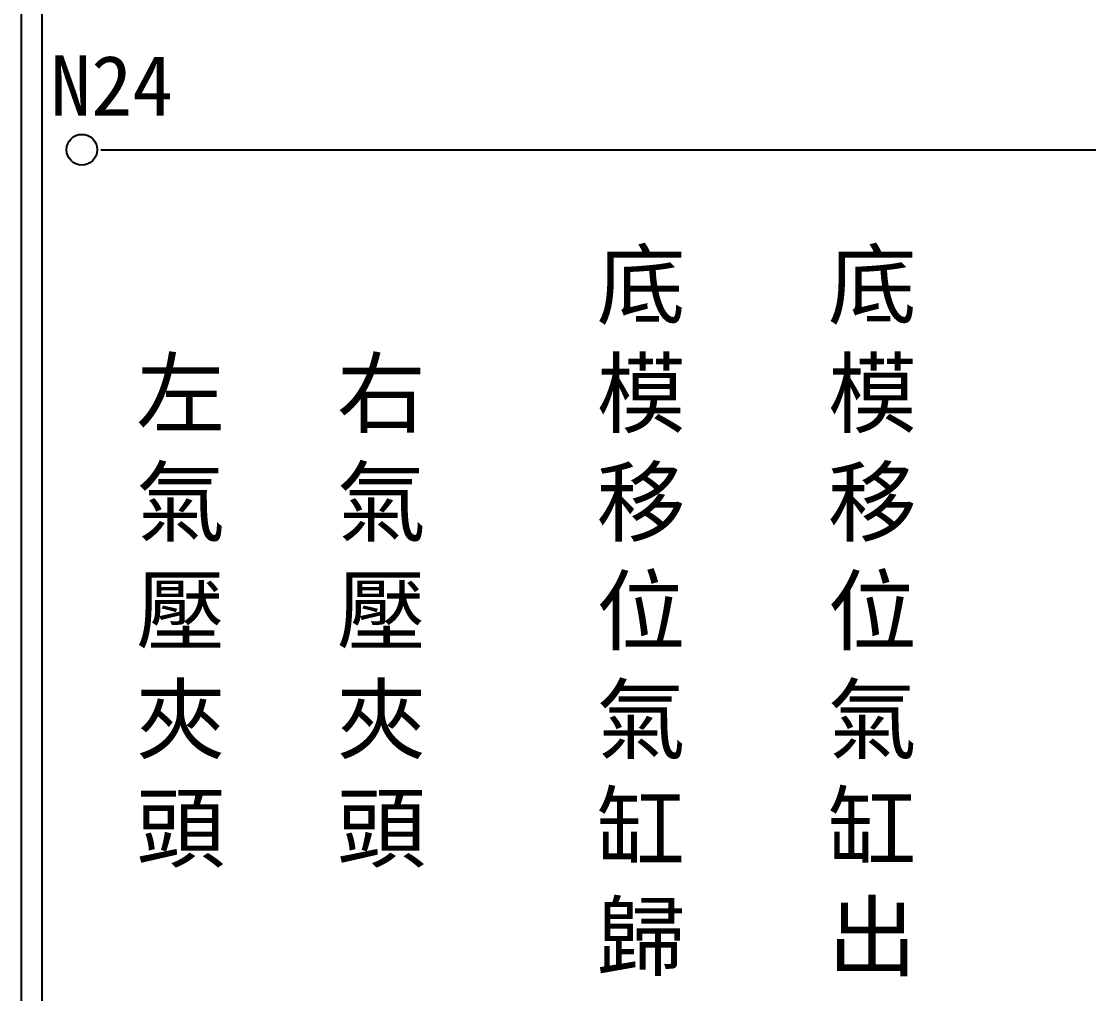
# Model space of a CAD drawing. Extents: x 972 to 1259, y -4 to 200.
# Drawn here: x 971.7 to 1035.5, y 42.7 to 100.9 of the extents above; entities that cross this region are included whole.
import ezdxf

# ---------------------------------------------------------------- set-up
doc = ezdxf.new("R2010")
doc.units = 0
doc.layers.add('圖框層', color=7, linetype='CONTINUOUS')
doc.layers.add('標尺寸層', color=3, linetype='CONTINUOUS')
doc.styles.add('CNS', font='romanc.shx', dxfattribs={"bigfont": 'chineset.shx'})
doc.styles.add('STSL', font='kaiu.ttf')

msp = doc.modelspace()

# ---------------------------------------------------------------- linework, layer by layer
at = {"layer": '圖框層', "color": 7}
for p, q in [((971.658, -3.776), (971.658, 200.193)), ((972.908, -2.526), (972.908, 198.943))]:
    msp.add_line(p, q, dxfattribs=at)
at = {"layer": '標尺寸層', "color": 7}
msp.add_line((976.405, 93.181), (1254.277, 93.181), dxfattribs=at)
msp.add_circle((975.279, 93.181), 0.92, dxfattribs=at)

# ---------------------------------------------------------------- texts
at = {"layer": '圖框層', "color": 4, "style": 'STSL'}
msp.add_text('N24', height=3.6, dxfattribs=at).set_placement((973.389, 95.224))
at = {"layer": '標尺寸層', "color": 7, "char_height": 3.9, "width": 2.84806, "attachment_point": 5, "style": 'CNS'}
for s, insert in [('{\\fDFKai-SB|b0|i0|c136|p65;底模移位氣缸歸}', (1008.727, 65.389)), ('{\\fDFKai-SB|b0|i0|c136|p65;底模移位氣缸出}', (1022.561, 65.389)), ('{\\fDFKai-SB|b0|i0|c136|p65;左氣壓夾頭}', (981.19, 65.389)), ('{\\fDFKai-SB|b0|i0|c136|p65;右氣壓夾頭}', (993.195, 65.389))]:
    msp.add_mtext(s, dxfattribs=dict(at, insert=insert))

doc.saveas('drawing.dxf')
